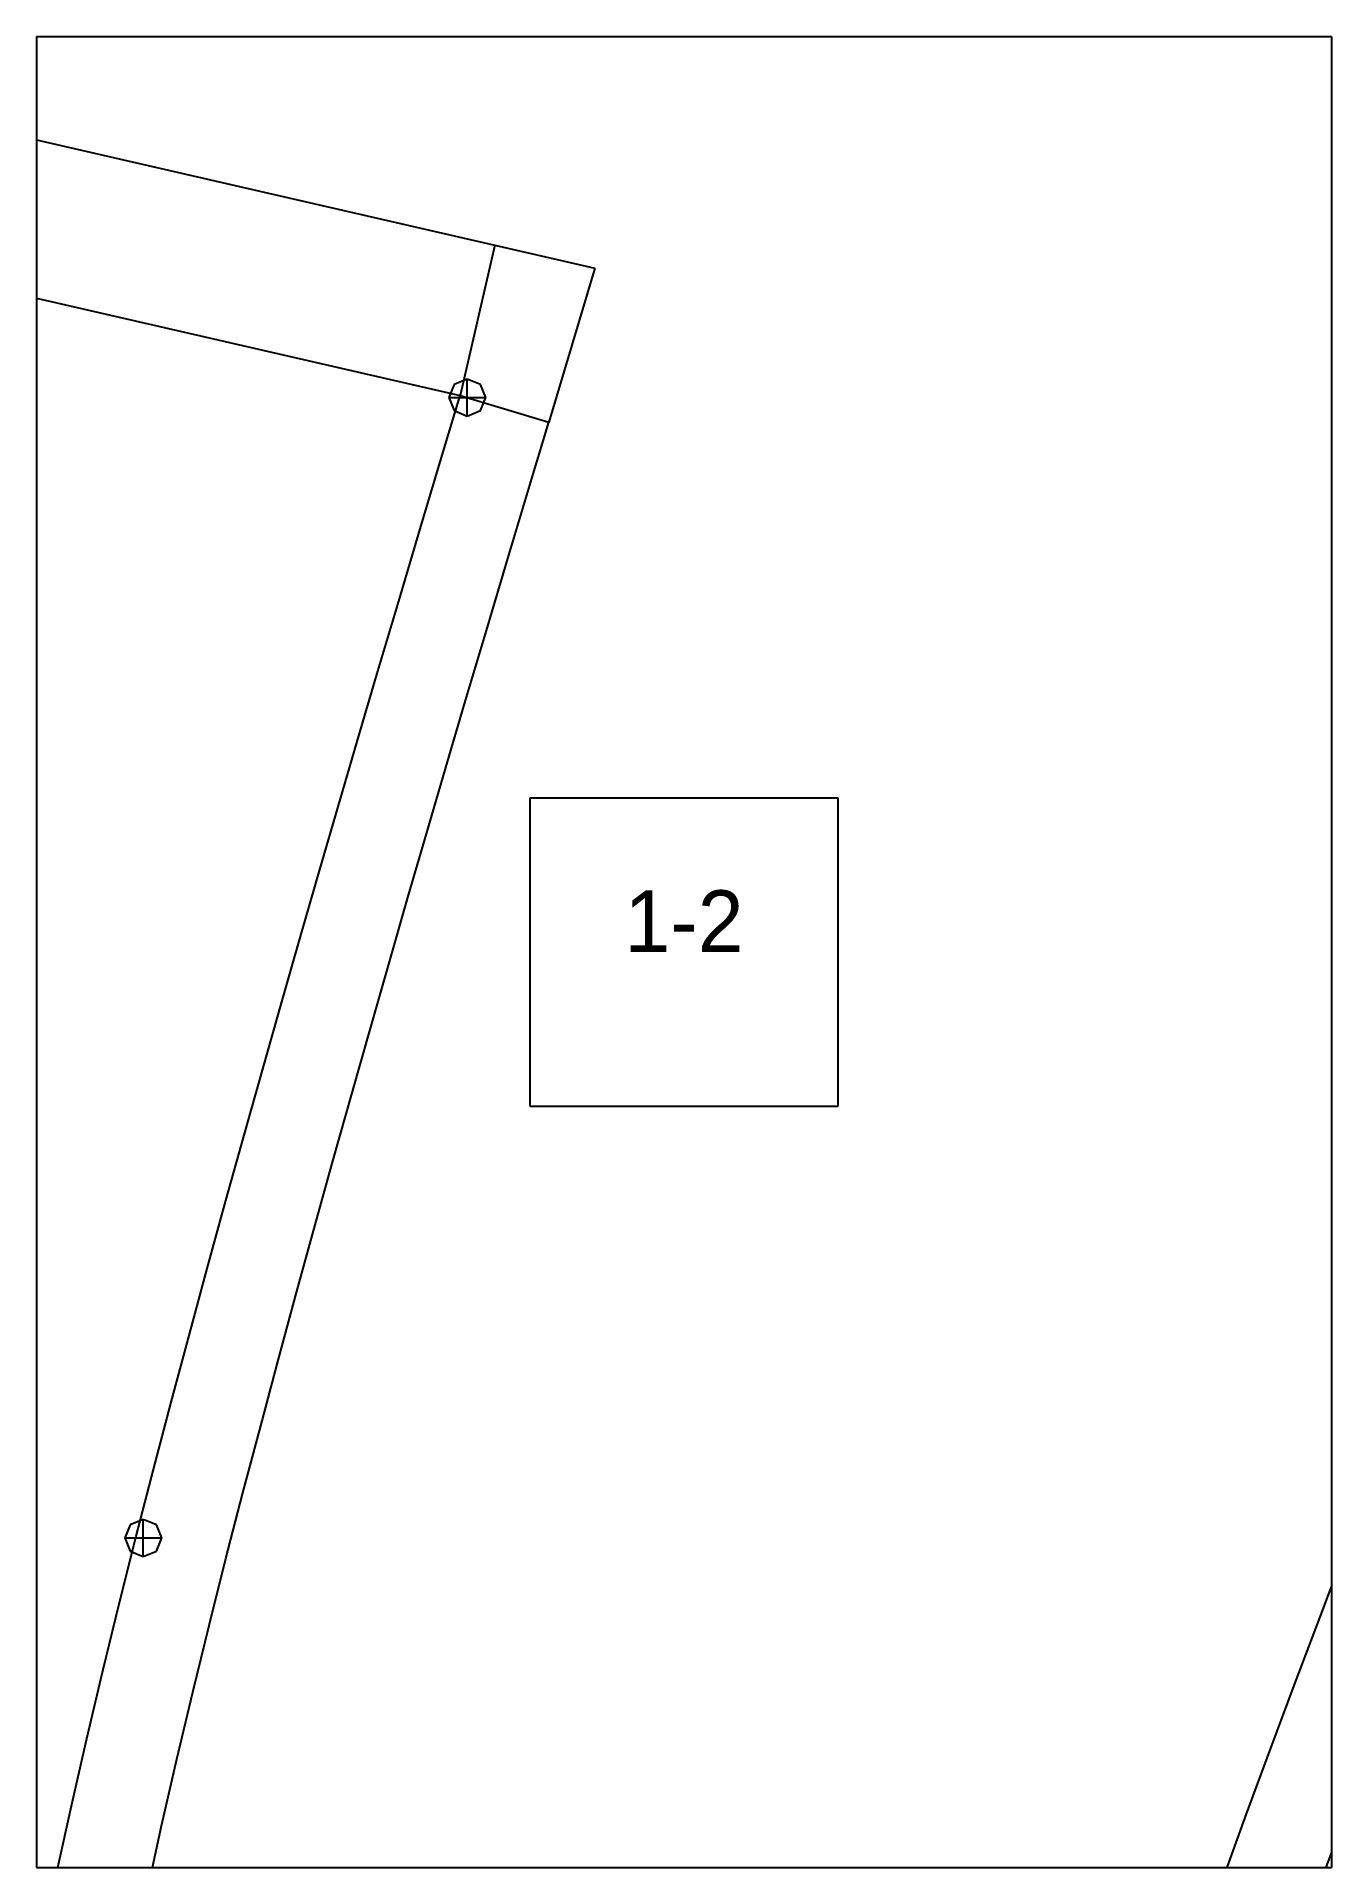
# Paper-space layout 'Plan 1-2' of a CAD drawing. Header units: metres, sheet in millimetres. Extents: x 0 to 210, y 0 to 297.
# The model-space entities are those that its viewports show. They can reach past a viewport. Long polylines and large blocks are cut down to what shows.
import ezdxf
from ezdxf.enums import TextEntityAlignment as Align

# ---------------------------------------------------------------- set-up
doc = ezdxf.new("R2010")
doc.units = ezdxf.units.M
for name, color, linetype in [('default', 7, 'Continuous'), ('TEXTLAYER', 7, 'Continuous'), ('VIEWPORTS', 7, 'Continuous')]:
    doc.layers.add(name, color=color, linetype=linetype)

msp = doc.modelspace()

# ---------------------------------------------------------------- linework, layer by layer
at = {"color": 9}
for p, q in [((0, 0), (210, 0)), ((210, 0), (210, -297)), ((210, 0), (420, 0)), ((210, 0), (210, -297)), ((420, 0), (420, -297)), ((420, 0), (630, 0)), ((420, 0), (420, -297)), ((290, -123.5), (340, -123.5)), ((290, -123.5), (290, -173.5)), ((340, -173.5), (340, -123.5)), ((290, -173.5), (340, -173.5)), ((0, -297), (210, -297)), ((0, -297), (210, -297)), ((210, -297), (420, -297)), ((210, -297), (210, -594)), ((210, -297), (420, -297)), ((210, -297), (210, -594)), ((420, -297), (630, -297)), ((420, -297), (420, -594)), ((420, -297), (630, -297)), ((420, -297), (420, -594))]:
    msp.add_line(p, q, dxfattribs=at)
at = {"layer": 'default', "color": 7, "linetype": 'Continuous'}
for p, q in [((25.35, 0), (278.7, -58.2)), ((137.01, 0), (300.56, -37.58)), ((284.3, -33.84), (278.7, -58.2)), ((300.56, -37.58), (293.07, -62.52)), ((277.73, -56.43), (276.85, -58.55)), ((279.85, -55.55), (277.73, -56.43)), ((281.97, -56.43), (279.85, -55.55)), ((279.85, -61.55), (279.85, -55.55)), ((282.85, -58.55), (281.97, -56.43)), ((275.95, -67.36), (278.7, -58.2)), ((276.85, -58.55), (277.73, -60.67)), ((276.85, -58.55), (282.85, -58.55)), ((278.7, -58.2), (293.07, -62.52)), ((281.97, -60.67), (282.85, -58.55)), ((277.73, -60.67), (279.85, -61.55)), ((279.85, -61.55), (281.97, -60.67)), ((290.32, -71.67), (293.07, -62.52)), ((272.21, -79.86), (275.95, -67.36)), ((286.58, -84.14), (290.32, -71.67)), ((268.56, -92.1), (272.21, -79.86)), ((282.94, -96.37), (286.58, -84.14)), ((265.19, -103.46), (268.56, -92.1)), ((279.58, -107.7), (282.94, -96.37)), ((261.98, -114.34), (265.19, -103.46)), ((276.38, -118.56), (279.58, -107.7)), ((258.83, -125.12), (261.98, -114.34)), ((273.23, -129.31), (276.38, -118.56)), ((255.91, -135.13), (258.83, -125.12)), ((270.33, -139.29), (273.23, -129.31)), ((252.79, -145.97), (255.91, -135.13)), ((267.21, -150.1), (270.33, -139.29)), ((249.75, -156.59), (252.79, -145.97)), ((264.18, -160.68), (267.21, -150.1)), ((246.72, -167.28), (249.75, -156.59)), ((261.16, -171.34), (264.18, -160.68)), ((243.65, -178.22), (246.72, -167.28)), ((258.1, -182.23), (261.16, -171.34)), ((240.71, -188.8), (243.65, -178.22)), ((255.17, -192.78), (258.1, -182.23)), ((237.68, -199.83), (240.71, -188.8)), ((252.16, -203.74), (255.17, -192.78)), ((234.75, -210.69), (237.68, -199.83)), ((249.24, -214.57), (252.16, -203.74)), ((231.84, -221.55), (234.75, -210.69)), ((246.34, -225.39), (249.24, -214.57)), ((228.96, -232.43), (231.84, -221.55)), ((243.47, -236.22), (246.34, -225.39)), ((226.13, -243.27), (228.96, -232.43)), ((240.67, -246.88), (243.47, -236.22)), ((227.3, -240.56), (225.18, -241.44)), ((229.42, -241.44), (227.3, -240.56)), ((227.3, -246.56), (227.3, -240.56)), ((223.41, -254.22), (226.13, -243.27)), ((225.18, -241.44), (224.3, -243.56)), ((230.3, -243.56), (229.42, -241.44)), ((224.3, -243.56), (225.18, -245.68)), ((224.3, -243.56), (230.3, -243.56)), ((225.18, -245.68), (227.3, -246.56)), ((227.3, -246.56), (229.42, -245.68)), ((229.42, -245.68), (230.3, -243.56)), ((418.11, -256.5), (422.11, -245.92)), ((237.97, -257.76), (240.67, -246.88)), ((220.75, -265.14), (223.41, -254.22)), ((235.33, -268.6), (237.97, -257.76)), ((414.14, -267.06), (418.11, -256.5)), ((218.15, -276.07), (220.75, -265.14)), ((410.19, -277.65), (414.14, -267.06)), ((232.75, -279.44), (235.33, -268.6)), ((215.63, -287.02), (218.15, -276.07)), ((406.26, -288.29), (410.19, -277.65)), ((230.26, -290.25), (232.75, -279.44)), ((420.2, -294.16), (424.09, -283.63)), ((213.21, -297.98), (215.63, -287.02)), ((227.88, -301.05), (230.26, -290.25)), ((402.39, -299), (406.26, -288.29)), ((416.38, -304.71), (420.2, -294.16)), ((210.93, -308.97), (213.21, -297.98))]:
    msp.add_line(p, q, dxfattribs=at)

# ---------------------------------------------------------------- texts
at = {"layer": 'TEXTLAYER', "color": 1}
msp.add_text('1-2', height=10, dxfattribs=at).set_placement((315, -148.5), align=Align.CENTER)

psp = doc.layouts.new('Plan 1-2')

# ---------------------------------------------------------------- viewports
at = {"layer": 'VIEWPORTS'}
psp.add_viewport(center=(105, 148.5), size=(210, 297), view_center_point=(315, -148.5), view_height=297, dxfattribs=at)

doc.saveas('drawing.dxf')
